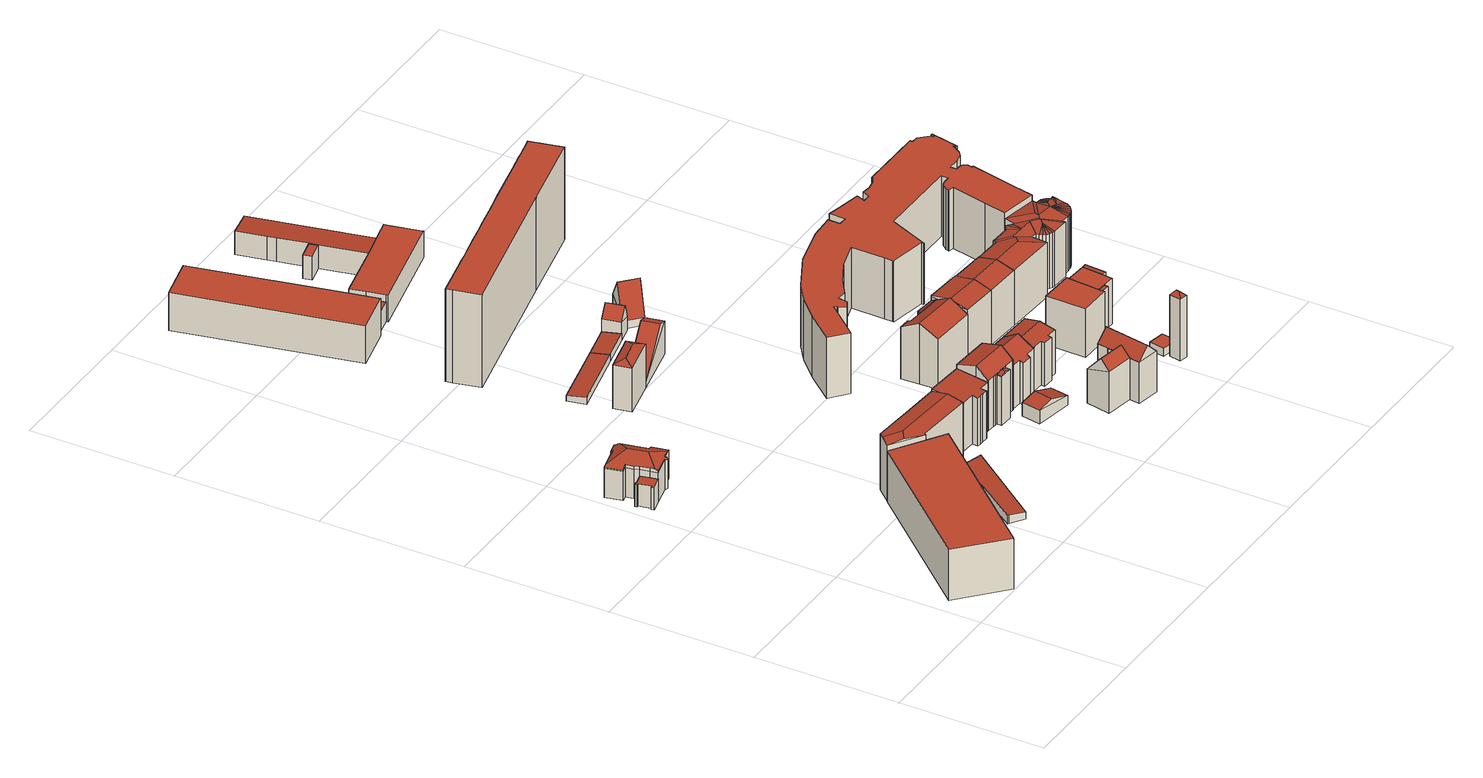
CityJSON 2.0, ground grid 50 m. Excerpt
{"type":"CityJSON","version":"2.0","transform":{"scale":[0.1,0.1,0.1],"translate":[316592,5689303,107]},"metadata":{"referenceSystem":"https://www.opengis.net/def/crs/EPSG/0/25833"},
"CityObjects":{
"building1":{"type":"Building","attributes":{"Dachtyp_tdc":"tdcPolyFlatRoof","Gemeindeschluessel":14713000,"Dachneigung":8.34,"QualitaetDacherkennung":38,"Geometrietyp2DReferenz":"3000","function":"31001_9998","roofType":"2100","measuredHeight":8.47},"geometry":[{"type":"MultiSurface","lod":"2","boundaries":[[[0,1,2,3]],[[1,4,5,2]],[[4,6,7,5]],[[6,8,9,7]],[[8,10,11,9]],[[10,12,13,11]],[[12,14,15,13]],[[14,16,17,15]],[[16,18,19,17]],[[18,0,3,19]],[[18,16,14,12,10,8,6,4,1,0]],[[3,2,5,7,9,11,13,15,17,19]]],"semantics":{"surfaces":[{"type":"WallSurface"},{"type":"RoofSurface"},{"type":"GroundSurface"}],"values":[0,0,0,0,0,0,0,0,0,0,1,2]}}]},
"building2":{"type":"Building","attributes":{"Dachtyp_tdc":"tdcPolyFlatRoof","Gemeindeschluessel":14713000,"Dachneigung":0,"QualitaetDacherkennung":50,"Geometrietyp2DReferenz":"3000","function":"31001_9998","roofType":"1000","measuredHeight":18.35},"geometry":[{"type":"MultiSurface","lod":"2","boundaries":[[[20,21,22,23]],[[21,24,25,22]],[[24,26,27,25]],[[26,28,29,27]],[[28,30,31,29]],[[30,32,33,31]],[[32,34,35,33]],[[34,20,23,35]],[[34,32,30,28,26,24,21,20]],[[23,22,25,27,29,31,33,35]]],"semantics":{"surfaces":[{"type":"WallSurface"},{"type":"RoofSurface"},{"type":"GroundSurface"}],"values":[0,0,0,0,0,0,0,0,1,2]}}]},
"building3":{"type":"Building","attributes":{"Dachtyp_tdc":"tdcFreeFormRoof","Gemeindeschluessel":14713000,"Dachneigung":19.4,"QualitaetDacherkennung":34,"Geometrietyp2DReferenz":"3000","function":"31001_9998","roofType":"5000","measuredHeight":13.64},"geometry":[{"type":"MultiSurface","lod":"2","boundaries":[[[36,37,38,39]],[[37,40,41,38]],[[40,42,43,41]],[[42,44,45,43]],[[44,46,47,45]],[[46,48,49,47]],[[48,50,51,49]],[[50,52,53,51]],[[52,54,55,53]],[[54,56,57,55]],[[56,58,59,57]],[[58,60,61,59]],[[60,62,63,61]],[[62,64,65,63]],[[64,66,67,65]],[[66,68,69,67]],[[68,36,39,69]],[[70,71,72,73,74,75,76,77]],[[78,79,80,81,82,83]],[[84,37,85,82,81,71,70]],[[72,71,81,80,86,87,88,89,90,91]],[[50,73,72,91,52]],[[52,91,90,54]],[[54,90,89,56]],[[56,89,88,58]],[[58,88,87,60]],[[60,87,86,62]],[[62,86,80,79,64]],[[68,83,82,85,36]],[[36,85,37]],[[40,84,70,77,42]],[[37,84,40]],[[66,78,83,68]],[[64,79,78,66]],[[42,77,76,44]],[[44,76,75,46]],[[46,75,74,48]],[[48,74,73,50]],[[39,38,41,43,45,47,49,51,53,55,57,59,61,63,65,67,69]]],"semantics":{"surfaces":[{"type":"WallSurface"},{"type":"RoofSurface"},{"type":"GroundSurface"}],"values":[0,0,0,0,0,0,0,0,0,0,0,0,0,0,0,0,0,1,1,1,1,0,0,0,0,0,0,0,0,0,0,0,0,0,0,0,0,0,2]}}]},
"building4":{"type":"Building","attributes":{"Dachtyp_tdc":"tdcPolyFlatRoof","Gemeindeschluessel":14713000,"Dachneigung":5.44,"QualitaetDacherkennung":66,"Geometrietyp2DReferenz":"3000","function":"31001_9998","roofType":"2100","measuredHeight":3.24},"geometry":[{"type":"MultiSurface","lod":"2","boundaries":[[[92,93,94,95]],[[93,96,97,94]],[[96,98,99,97]],[[98,100,101,99]],[[100,102,103,101]],[[102,104,105,103]],[[104,92,95,105]],[[104,102,100,98,96,93,92]],[[95,94,97,99,101,103,105]]],"semantics":{"surfaces":[{"type":"WallSurface"},{"type":"RoofSurface"},{"type":"GroundSurface"}],"values":[0,0,0,0,0,0,0,1,2]}}]},
"building5":{"type":"Building","attributes":{"Dachtyp_tdc":"tdcFreeFormRoof","Gemeindeschluessel":14713000,"Dachneigung":10.01,"QualitaetDacherkennung":60,"Geometrietyp2DReferenz":"3000","function":"31001_9998","roofType":"5000","measuredHeight":21.16},"geometry":[{"type":"MultiSurface","lod":"2","boundaries":[[[106,107,108,109]],[[107,110,111,108]],[[110,112,113,111]],[[112,114,115,113]],[[114,116,117,115]],[[116,118,119,117]],[[118,106,109,119]],[[120,121,122,107]],[[118,116,123,121,120,106]],[[123,114,112,110,122,121]],[[116,114,123]],[[107,106,120]],[[110,107,122]],[[109,108,111,113,115,117,119]]],"semantics":{"surfaces":[{"type":"WallSurface"},{"type":"RoofSurface"},{"type":"GroundSurface"}],"values":[0,0,0,0,0,0,0,1,1,1,0,0,0,2]}}]},
"building6":{"type":"Building","attributes":{"Dachtyp_tdc":"tdcFreeFormRoof","Gemeindeschluessel":14713000,"Dachneigung":22.73,"QualitaetDacherkennung":3,"Geometrietyp2DReferenz":"3000","function":"31001_2463","roofType":"5000","measuredHeight":17.05},"geometry":[{"type":"MultiSurface","lod":"2","boundaries":[[[124,125,126,127]],[[125,128,129,126]],[[128,130,131,129]],[[130,124,127,131]],[[132,133,130,128]],[[132,128,125]],[[133,132,125,124]],[[133,124,130]],[[127,126,129,131]]],"semantics":{"surfaces":[{"type":"WallSurface"},{"type":"RoofSurface"},{"type":"GroundSurface"}],"values":[0,0,0,0,1,1,1,1,2]}}]},
"building7":{"type":"Building","attributes":{"Dachtyp_tdc":"tdcPolyFlatRoof","Gemeindeschluessel":14713000,"Dachneigung":5.54,"QualitaetDacherkennung":73,"Geometrietyp2DReferenz":"3000","function":"31001_9998","roofType":"2100","measuredHeight":18.51},"geometry":[{"type":"MultiSurface","lod":"2","boundaries":[[[134,135,136,137]],[[135,138,139,136]],[[138,140,141,139]],[[140,142,143,141]],[[142,144,145,143]],[[144,146,147,145]],[[146,148,149,147]],[[148,150,151,149]],[[150,152,153,151]],[[152,154,155,153]],[[154,134,137,155]],[[154,152,150,148,146,144,142,140,138,135,134]],[[137,136,139,141,143,145,147,149,151,153,155]]],"semantics":{"surfaces":[{"type":"WallSurface"},{"type":"RoofSurface"},{"type":"GroundSurface"}],"values":[0,0,0,0,0,0,0,0,0,0,0,1,2]}}]},
"building8":{"type":"Building","attributes":{"Dachtyp_tdc":"tdcPolyFlatRoof","Gemeindeschluessel":14713000,"Dachneigung":4.19,"QualitaetDacherkennung":56,"Geometrietyp2DReferenz":"3000","function":"31001_2463","roofType":"2100","measuredHeight":2.49},"geometry":[{"type":"MultiSurface","lod":"2","boundaries":[[[156,157,158,159]],[[157,160,161,158]],[[160,162,163,161]],[[162,156,159,163]],[[162,160,157,156]],[[159,158,161,163]]],"semantics":{"surfaces":[{"type":"WallSurface"},{"type":"RoofSurface"},{"type":"GroundSurface"}],"values":[0,0,0,0,1,2]}}]},
"building9":{"type":"Building","attributes":{"Dachtyp_tdc":"tdcPolyFlatRoof","Gemeindeschluessel":14713000,"Dachneigung":0,"QualitaetDacherkennung":46,"Geometrietyp2DReferenz":"3000","function":"31001_2000","roofType":"1000","measuredHeight":13.55},"geometry":[{"type":"MultiSurface","lod":"2","boundaries":[[[164,165,166,167]],[[165,168,169,166]],[[168,170,171,169]],[[170,172,173,171]],[[172,174,175,173]],[[174,164,167,175]],[[174,172,170,168,165,164]],[[167,166,169,171,173,175]]],"semantics":{"surfaces":[{"type":"WallSurface"},{"type":"RoofSurface"},{"type":"GroundSurface"}],"values":[0,0,0,0,0,0,1,2]}}]},
"building10":{"type":"Building","attributes":{"Gemeindeschluessel":14713000,"Geometrietyp2DReferenz":"3000","function":"31001_9998","roofType":"9999"},"children":["building10-1","building10-2"]},
"building10-1":{"type":"BuildingPart","attributes":{"Dachtyp_tdc":"tdcGableRoof","Dachneigung":15.63,"QualitaetDacherkennung":49,"Geometrietyp2DReferenz":"3000","roofType":"3100","measuredHeight":21.95},"parents":["building10"],"geometry":[{"type":"MultiSurface","lod":"2","boundaries":[[[176,177,178]],[[179,180,181,182,183]],[[180,184,185,181]],[[184,186,187,185]],[[186,188,189,187]],[[188,190,191,189]],[[190,192,193,191]],[[192,194,195,193]],[[194,196,197,195]],[[196,198,199,197]],[[198,200,201,199]],[[200,176,178,201]],[[196,194,192,190]],[[190,188,186,184,180,179,202,203,176,200,198,196]],[[178,182,181,185,187,189,191,193,195,197,199,201]],[[204,202,179]],[[203,177,176]],[[183,182,178,177]],[[183,177,203,202,204]],[[183,204,179]]],"semantics":{"surfaces":[{"type":"WallSurface"},{"type":"RoofSurface"},{"type":"GroundSurface"},{"type":"ClosureSurface"}],"values":[0,0,0,0,0,0,0,0,0,0,0,0,1,1,2,0,0,3,3,0]}}]},
"building10-2":{"type":"BuildingPart","attributes":{"Dachtyp_tdc":"tdcGableRoof","Dachneigung":14.99,"QualitaetDacherkennung":22,"Geometrietyp2DReferenz":"3000","roofType":"3100","measuredHeight":18.24},"parents":["building10"],"geometry":[{"type":"MultiSurface","lod":"2","boundaries":[[[177,205,206,178]],[[205,207,208,206]],[[207,183,182,208]],[[209,210,211,202,204]],[[177,203,211,210,205]],[[207,209,204,183]],[[205,210,209,207]],[[182,178,206,208]],[[178,182,183,177]],[[202,211,203]],[[183,204,202,203,177]]],"semantics":{"surfaces":[{"type":"WallSurface"},{"type":"RoofSurface"},{"type":"GroundSurface"},{"type":"ClosureSurface"}],"values":[0,0,0,1,1,0,0,2,3,0,3]}}]},
"building11":{"type":"Building","attributes":{"Dachtyp_tdc":"tdcGableRoof","Gemeindeschluessel":14713000,"Dachneigung":37.93,"QualitaetDacherkennung":2,"Geometrietyp2DReferenz":"3000","function":"31001_2463","roofType":"3100","measuredHeight":13.35},"geometry":[{"type":"MultiSurface","lod":"2","boundaries":[[[212,213,131,127]],[[213,214,215,131]],[[214,216,217,215]],[[216,212,127,217]],[[214,213,218]],[[212,216,219]],[[213,212,219,218]],[[216,214,218,219]],[[127,131,215,217]]],"semantics":{"surfaces":[{"type":"WallSurface"},{"type":"RoofSurface"},{"type":"GroundSurface"}],"values":[0,0,0,0,0,0,1,1,2]}}]},
"building12":{"type":"Building","attributes":{"Dachtyp_tdc":"tdcPolyFlatRoof","Gemeindeschluessel":14713000,"Dachneigung":0,"QualitaetDacherkennung":64,"Geometrietyp2DReferenz":"3000","function":"31001_2000","roofType":"1000","measuredHeight":7.04},"geometry":[{"type":"MultiSurface","lod":"2","boundaries":[[[220,221,222,223]],[[221,224,171,222]],[[224,225,169,171]],[[225,220,223,169]],[[225,224,221,220]],[[223,222,171,169]]],"semantics":{"surfaces":[{"type":"WallSurface"},{"type":"RoofSurface"},{"type":"GroundSurface"}],"values":[0,0,0,0,1,2]}}]},
"building13":{"type":"Building","attributes":{"Dachtyp_tdc":"tdcGableRoof","Gemeindeschluessel":14713000,"Dachneigung":18.95,"QualitaetDacherkennung":18,"Geometrietyp2DReferenz":"3000","function":"31001_9998","roofType":"3100","measuredHeight":6.02},"geometry":[{"type":"MultiSurface","lod":"2","boundaries":[[[226,227,228,229]],[[227,230,231,228]],[[230,232,233,231]],[[232,226,229,233]],[[230,227,234]],[[226,232,235]],[[227,226,235,234]],[[232,230,234,235]],[[229,228,231,233]]],"semantics":{"surfaces":[{"type":"WallSurface"},{"type":"RoofSurface"},{"type":"GroundSurface"}],"values":[0,0,0,0,0,0,1,1,2]}}]},
"building14":{"type":"Building","attributes":{"Dachtyp_tdc":"tdcPolyFlatRoof","Gemeindeschluessel":14713000,"Dachneigung":4.45,"QualitaetDacherkennung":67,"Geometrietyp2DReferenz":"3000","function":"31001_2463","roofType":"2100","measuredHeight":2.53},"geometry":[{"type":"MultiSurface","lod":"2","boundaries":[[[162,160,161,163]],[[160,236,237,161]],[[236,238,239,237]],[[238,162,163,239]],[[238,236,160,162]],[[163,161,237,239]]],"semantics":{"surfaces":[{"type":"WallSurface"},{"type":"RoofSurface"},{"type":"GroundSurface"}],"values":[0,0,0,0,1,2]}}]},
"building15":{"type":"Building","attributes":{"Dachtyp_tdc":"tdcGableRoof","Gemeindeschluessel":14713000,"Dachneigung":30.41,"QualitaetDacherkennung":64,"Geometrietyp2DReferenz":"3000","function":"31001_9998","roofType":"3100","measuredHeight":18.81},"geometry":[{"type":"MultiSurface","lod":"2","boundaries":[[[240,241,242,243]],[[241,244,245,242]],[[244,246,247,245]],[[246,248,199,247]],[[248,249,250,199]],[[249,251,195,250]],[[251,252,253,195]],[[252,254,255,253]],[[254,256,257,255]],[[256,258,259,257]],[[258,240,243,259]],[[254,252,251,249]],[[249,248,246,244,241,240,258,256,254]],[[243,242,245,247,199,250,195,253,255,257,259]]],"semantics":{"surfaces":[{"type":"WallSurface"},{"type":"RoofSurface"},{"type":"GroundSurface"}],"values":[0,0,0,0,0,0,0,0,0,0,0,1,1,2]}}]},
"building16":{"type":"Building","attributes":{"Dachtyp_tdc":"tdcGableRoof","Gemeindeschluessel":14713000,"Dachneigung":68.13,"QualitaetDacherkennung":2,"Geometrietyp2DReferenz":"3000","function":"31001_2463","roofType":"3100","measuredHeight":10.43},"geometry":[{"type":"MultiSurface","lod":"2","boundaries":[[[260,261,262,263]],[[261,264,239,262]],[[264,265,237,239]],[[265,260,263,237]],[[264,261,266]],[[260,265,267]],[[261,260,267,266]],[[265,264,266,267]],[[263,262,239,237]]],"semantics":{"surfaces":[{"type":"WallSurface"},{"type":"RoofSurface"},{"type":"GroundSurface"}],"values":[0,0,0,0,0,0,1,1,2]}}]},
"building17":{"type":"Building","attributes":{"Gemeindeschluessel":14713000,"Geometrietyp2DReferenz":"3000","function":"31001_9998","roofType":"9999"},"children":["building17-1","building17-2"]},
"building17-1":{"type":"BuildingPart","attributes":{"Dachtyp_tdc":"tdcGableRoof","Dachneigung":47.92,"QualitaetDacherkennung":64,"Geometrietyp2DReferenz":"3000","roofType":"3100","measuredHeight":18.32},"parents":["building17"],"geometry":[{"type":"MultiSurface","lod":"2","boundaries":[[[268,269,270,271]],[[272,273,274,275,276]],[[273,268,271,274]],[[268,273,277]],[[269,268,277,278,279,280]],[[273,272,278,277]],[[271,270,275,274]],[[276,281,272]],[[275,270,269,281,276]],[[278,272,279]],[[280,281,269]],[[279,272,281,280]]],"semantics":{"surfaces":[{"type":"WallSurface"},{"type":"RoofSurface"},{"type":"GroundSurface"},{"type":"ClosureSurface"}],"values":[0,0,0,0,1,1,2,0,3,0,3,3]}}]},
"building17-2":{"type":"BuildingPart","attributes":{"Dachtyp_tdc":"tdcGableRoof","Dachneigung":45.8,"QualitaetDacherkennung":66,"Geometrietyp2DReferenz":"3000","roofType":"3100","measuredHeight":19.05},"parents":["building17"],"geometry":[{"type":"MultiSurface","lod":"2","boundaries":[[[282,283,284,285]],[[283,276,275,284]],[[286,287,288,270,269]],[[287,289,290,288]],[[289,291,292,290]],[[291,282,285,292]],[[291,293,294,282]],[[272,283,294,293,295,296,297,279]],[[286,297,296,287]],[[287,296,295,289]],[[289,295,293,291]],[[283,272,276]],[[282,294,283]],[[285,284,275,270,288,290,292]],[[269,280,286]],[[270,275,276,281,269]],[[269,281,280]],[[286,280,279,297]],[[281,276,272]],[[280,281,272,279]]],"semantics":{"surfaces":[{"type":"WallSurface"},{"type":"RoofSurface"},{"type":"GroundSurface"},{"type":"ClosureSurface"}],"values":[0,0,0,0,0,0,1,1,0,0,0,0,0,2,0,3,3,0,0,3]}}]},
"building18":{"type":"Building","attributes":{"Gemeindeschluessel":14713000,"Geometrietyp2DReferenz":"3000","function":"31001_9998","roofType":"9999"},"children":["building18-1","building18-2"]},
"building18-1":{"type":"BuildingPart","attributes":{"Dachtyp_tdc":"tdcPolyFlatRoof","Dachneigung":28.86,"QualitaetDacherkennung":41,"Geometrietyp2DReferenz":"3000","roofType":"2100","measuredHeight":19.22},"parents":["building18"],"geometry":[{"type":"MultiSurface","lod":"2","boundaries":[[[298,299,300,301,302]],[[299,303,304,300]],[[303,305,306,304]],[[305,307,308,306]],[[307,309,310,308]],[[309,307,305,303,299,298]],[[301,300,304,306,308,310]],[[302,309,298]],[[302,301,310,309]]],"semantics":{"surfaces":[{"type":"WallSurface"},{"type":"RoofSurface"},{"type":"GroundSurface"},{"type":"ClosureSurface"}],"values":[0,0,0,0,0,1,2,0,3]}}]},
"building18-2":{"type":"BuildingPart","attributes":{"Dachtyp_tdc":"tdcGableRoof","Dachneigung":30.91,"QualitaetDacherkennung":41,"Geometrietyp2DReferenz":"3000","roofType":"3100","measuredHeight":21.8},"parents":["building18"],"geometry":[{"type":"MultiSurface","lod":"2","boundaries":[[[311,312,313,314]],[[312,315,316,313]],[[315,317,318,316]],[[317,319,320,318]],[[319,302,301,320]],[[309,321,322,310]],[[321,323,324,322]],[[323,325,326,324]],[[325,311,314,326]],[[321,309,302,319,317,315,312,311]],[[311,325,323,321]],[[314,313,316,318,320,301,310,322,324,326]],[[310,301,302,309]]],"semantics":{"surfaces":[{"type":"WallSurface"},{"type":"RoofSurface"},{"type":"GroundSurface"},{"type":"ClosureSurface"}],"values":[0,0,0,0,0,0,0,0,0,1,1,2,3]}}]},
"building19":{"type":"Building","attributes":{"Dachtyp_tdc":"tdcPolyFlatRoof","Gemeindeschluessel":14713000,"Dachneigung":0,"QualitaetDacherkennung":48,"Geometrietyp2DReferenz":"3000","function":"31001_9998","roofType":"1000","measuredHeight":33.4},"geometry":[{"type":"MultiSurface","lod":"2","boundaries":[[[327,328,329,330]],[[328,331,332,329]],[[331,333,334,332]],[[333,335,336,334]],[[335,337,338,336]],[[337,339,340,338]],[[339,341,342,340]],[[341,343,344,342]],[[343,345,346,344]],[[345,347,348,346]],[[347,349,350,348]],[[349,351,352,350]],[[351,353,354,352]],[[353,355,356,354]],[[355,357,358,356]],[[357,359,360,358]],[[359,361,362,360]],[[361,363,364,362]],[[363,365,366,364]],[[365,367,368,366]],[[367,369,370,368]],[[369,371,372,370]],[[371,373,374,372]],[[373,375,376,374]],[[375,377,378,376]],[[377,379,380,378]],[[379,327,330,380]],[[379,377,375,373,371,369,367,365,363,361,359,357,355,353,351,349,347,345,343,341,339,337,335,333,331,328,327]],[[330,329,332,334,336,338,340,342,344,346,348,350,352,354,356,358,360,362,364,366,368,370,372,374,376,378,380]]],"semantics":{"surfaces":[{"type":"WallSurface"},{"type":"RoofSurface"},{"type":"GroundSurface"}],"values":[0,0,0,0,0,0,0,0,0,0,0,0,0,0,0,0,0,0,0,0,0,0,0,0,0,0,0,1,2]}}]},
"building20":{"type":"Building","attributes":{"Dachtyp_tdc":"tdcGableRoof","Gemeindeschluessel":14713000,"Dachneigung":10.94,"QualitaetDacherkennung":79,"Geometrietyp2DReferenz":"3000","function":"31001_9998","roofType":"3100","measuredHeight":16.87},"geometry":[{"type":"MultiSurface","lod":"2","boundaries":[[[381,382,383,384]],[[382,385,386,383]],[[385,387,388,386]],[[387,389,257,388]],[[389,390,391,257]],[[390,392,253,391]],[[392,393,394,253]],[[393,395,396,394]],[[395,397,398,396]],[[397,399,400,398]],[[399,381,384,400]],[[395,393,392,390]],[[390,389,387,385,382,381,399,397,395]],[[384,383,386,388,257,391,253,394,396,398,400]]],"semantics":{"surfaces":[{"type":"WallSurface"},{"type":"RoofSurface"},{"type":"GroundSurface"}],"values":[0,0,0,0,0,0,0,0,0,0,0,1,1,2]}}]},
"building21":{"type":"Building","attributes":{"Dachtyp_tdc":"tdcGableRoof","Gemeindeschluessel":14713000,"Dachneigung":69.81,"QualitaetDacherkennung":4,"Geometrietyp2DReferenz":"3000","function":"31001_2463","roofType":"3100","measuredHeight":14.42},"geometry":[{"type":"MultiSurface","lod":"2","boundaries":[[[401,402,403,404]],[[402,405,406,403]],[[405,407,408,406]],[[407,401,404,408]],[[405,402,409]],[[401,407,410]],[[402,401,410,409]],[[407,405,409,410]],[[404,403,406,408]]],"semantics":{"surfaces":[{"type":"WallSurface"},{"type":"RoofSurface"},{"type":"GroundSurface"}],"values":[0,0,0,0,0,0,1,1,2]}}]},
"building22":{"type":"Building","attributes":{"Dachtyp_tdc":"tdcPolyFlatRoof","Gemeindeschluessel":14713000,"Dachneigung":0,"QualitaetDacherkennung":73,"Geometrietyp2DReferenz":"3000","function":"31001_2000","roofType":"1000","measuredHeight":9.47},"geometry":[{"type":"MultiSurface","lod":"2","boundaries":[[[411,412,413,223]],[[412,414,415,413]],[[414,416,417,415]],[[416,418,419,417]],[[418,420,421,419]],[[420,422,423,421]],[[422,424,425,423]],[[424,426,222,425]],[[426,411,223,222]],[[426,424,422,420,418,416,414,412,411]],[[223,413,415,417,419,421,423,425,222]]],"semantics":{"surfaces":[{"type":"WallSurface"},{"type":"RoofSurface"},{"type":"GroundSurface"}],"values":[0,0,0,0,0,0,0,0,0,1,2]}}]},
"building23":{"type":"Building","attributes":{"Dachtyp_tdc":"tdcPolyFlatRoof","Gemeindeschluessel":14713000,"Dachneigung":0,"QualitaetDacherkennung":51,"Geometrietyp2DReferenz":"3000","function":"31001_2000","roofType":"1000","measuredHeight":8.51},"geometry":[{"type":"MultiSurface","lod":"2","boundaries":[[[427,428,429,430]],[[428,431,432,429]],[[431,433,434,432]],[[433,427,430,434]],[[433,431,428,427]],[[430,429,432,434]]],"semantics":{"surfaces":[{"type":"WallSurface"},{"type":"RoofSurface"},{"type":"GroundSurface"}],"values":[0,0,0,0,1,2]}}]},
"building24":{"type":"Building","attributes":{"Dachtyp_tdc":"tdcGableRoof","Gemeindeschluessel":14713000,"Dachneigung":10.72,"QualitaetDacherkennung":55,"Geometrietyp2DReferenz":"3000","function":"31001_9998","roofType":"3100","measuredHeight":21.25},"geometry":[{"type":"MultiSurface","lod":"2","boundaries":[[[435,436,437,438]],[[436,439,440,437]],[[439,441,324,440]],[[441,442,308,324]],[[442,435,438,308]],[[443,444,445,446,447]],[[439,445,444,441]],[[436,446,445,439]],[[435,447,446,436]],[[442,443,447,435]],[[441,444,443,442]],[[438,437,440,324,308]]],"semantics":{"surfaces":[{"type":"WallSurface"},{"type":"RoofSurface"},{"type":"GroundSurface"}],"values":[0,0,0,0,0,1,1,0,0,0,0,2]}}]},
"building25":{"type":"Building","attributes":{"Dachtyp_tdc":"tdcPolyFlatRoof","Gemeindeschluessel":14713000,"Dachneigung":3.71,"QualitaetDacherkennung":88,"Geometrietyp2DReferenz":"3000","function":"31001_2000","roofType":"2100","measuredHeight":8.58},"geometry":[{"type":"MultiSurface","lod":"2","boundaries":[[[448,449,450,451]],[[449,452,453,450]],[[452,454,455,453]],[[454,456,457,455]],[[456,458,459,457]],[[458,460,461,459]],[[460,462,463,461]],[[462,448,451,463]],[[462,460,458,456,454,452,449,448]],[[451,450,453,455,457,459,461,463]]],"semantics":{"surfaces":[{"type":"WallSurface"},{"type":"RoofSurface"},{"type":"GroundSurface"}],"values":[0,0,0,0,0,0,0,0,1,2]}}]},
"building26":{"type":"Building","attributes":{"Dachtyp_tdc":"tdcFreeFormRoof","Gemeindeschluessel":14713000,"Dachneigung":46.48,"QualitaetDacherkennung":6,"Geometrietyp2DReferenz":"3000","function":"31001_9998","roofType":"5000","measuredHeight":23.62},"geometry":[{"type":"MultiSurface","lod":"2","boundaries":[[[464,465,466,467]],[[465,468,469,466]],[[468,470,471,469]],[[470,464,467,471]],[[472,470,468]],[[473,472,468,465]],[[473,465,464]],[[472,473,464,470]],[[467,466,469,471]]],"semantics":{"surfaces":[{"type":"WallSurface"},{"type":"RoofSurface"},{"type":"GroundSurface"}],"values":[0,0,0,0,1,1,1,1,2]}}]},
"building27":{"type":"Building","attributes":{"Dachtyp_tdc":"tdcPolyFlatRoof","Gemeindeschluessel":14713000,"Dachneigung":0,"QualitaetDacherkennung":64,"Geometrietyp2DReferenz":"3000","function":"31001_9998","roofType":"1000","measuredHeight":17.56},"geometry":[{"type":"MultiSurface","lod":"2","boundaries":[[[474,475,476,477]],[[475,478,479,476]],[[478,480,481,479]],[[480,482,483,481]],[[482,474,477,483]],[[482,480,478,475,474]],[[477,476,479,481,483]]],"semantics":{"surfaces":[{"type":"WallSurface"},{"type":"RoofSurface"},{"type":"GroundSurface"}],"values":[0,0,0,0,0,1,2]}}]},
"building28":{"type":"Building","attributes":{"Dachtyp_tdc":"tdcGableRoof","Gemeindeschluessel":14713000,"Dachneigung":13.31,"QualitaetDacherkennung":57,"Geometrietyp2DReferenz":"3000","function":"31001_9998","roofType":"3100","measuredHeight":21.34},"geometry":[{"type":"MultiSurface","lod":"2","boundaries":[[[484,485,486,487]],[[485,488,489,486]],[[488,490,491,489]],[[490,492,493,491]],[[492,494,495,493]],[[494,439,496,495]],[[439,484,487,496]],[[492,490,488,485,484]],[[484,439,494,492]],[[487,486,489,491,493,495,496]]],"semantics":{"surfaces":[{"type":"WallSurface"},{"type":"RoofSurface"},{"type":"GroundSurface"}],"values":[0,0,0,0,0,0,0,1,1,2]}}]},
"building29":{"type":"Building","attributes":{"Dachtyp_tdc":"tdcPolyFlatRoof","Gemeindeschluessel":14713000,"Dachneigung":0,"QualitaetDacherkennung":40,"Geometrietyp2DReferenz":"3000","function":"31001_9998","roofType":"1000","measuredHeight":2.81},"geometry":[{"type":"MultiSurface","lod":"2","boundaries":[[[497,498,499,500]],[[498,501,502,499]],[[501,503,504,502]],[[503,505,506,504]],[[505,507,508,506]],[[507,497,500,508]],[[507,505,503,501,498,497]],[[500,499,502,504,506,508]]],"semantics":{"surfaces":[{"type":"WallSurface"},{"type":"RoofSurface"},{"type":"GroundSurface"}],"values":[0,0,0,0,0,0,1,2]}}]},
"building30":{"type":"Building","attributes":{"name":"Landesdirektion Sachsen","Dachtyp_tdc":"tdcPolyFlatRoof","Gemeindeschluessel":14713000,"Dachneigung":0,"QualitaetDacherkennung":27,"Geometrietyp2DReferenz":"3000","function":"31001_3010","roofType":"1000","measuredHeight":21.87},"geometry":[{"type":"MultiSurface","lod":"2","boundaries":[[[509,510,511,512]],[[510,513,514,511]],[[513,515,516,514]],[[515,517,518,516]],[[517,519,520,518]],[[519,521,522,520]],[[521,523,524,522]],[[523,525,526,524]],[[525,527,528,526]],[[527,529,530,528]],[[529,531,532,530]],[[531,533,534,532]],[[533,535,536,534]],[[535,537,538,536]],[[537,539,540,538]],[[539,541,542,540]],[[541,543,544,542]],[[543,545,546,544]],[[545,547,548,546]],[[547,549,550,548]],[[549,551,552,550]],[[551,553,554,552]],[[553,555,556,554]],[[555,557,558,556]],[[557,559,560,558]],[[559,561,562,560]],[[561,563,564,562]],[[563,565,566,564]],[[565,567,568,566]],[[567,569,570,568]],[[569,571,572,570]],[[571,573,574,572]],[[573,575,576,574]],[[575,577,578,576]],[[577,579,580,578]],[[579,581,582,580]],[[581,583,584,582]],[[583,585,586,584]],[[585,587,588,586]],[[587,589,590,588]],[[589,591,592,590]],[[591,593,594,592]],[[593,595,596,594]],[[595,597,598,596]],[[597,599,600,598]],[[599,601,602,600]],[[601,603,604,602]],[[603,605,606,604]],[[605,607,608,606]],[[607,609,610,608]],[[609,611,612,610]],[[611,613,614,612]],[[613,615,616,614]],[[615,617,618,616]],[[617,619,620,618]],[[619,621,622,620]],[[621,623,624,622]],[[623,625,626,624]],[[625,627,628,626]],[[627,629,630,628]],[[629,631,632,630]],[[631,633,634,632]],[[633,635,636,634]],[[635,637,638,636]],[[637,639,640,638]],[[639,641,642,640]],[[641,643,644,642]],[[643,645,646,644]],[[645,647,648,646]],[[647,649,650,648]],[[649,651,652,650]],[[651,653,654,652]],[[653,655,656,654]],[[655,657,658,656]],[[657,659,660,658]],[[659,661,662,660]],[[661,509,512,662]],[[661,659,657,655,653,651,649,647,645,643,641,639,637,635,633,631,629,627,625,623,621,619,617,615,613,611,609,607,605,603,601,599,597,595,593,591,589,587,585,583,581,579,577,575,573,571,569,567,565,563,561,559,557,555,553,551,549,547,545,543,541,539,537,535,533,531,529,527,525,523,521,519,517,515,513,510,509]],[[512,511,514,516,518,520,522,524,526,528,530,532,534,536,538,540,542,544,546,548,550,552,554,556,558,560,562,564,566,568,570,572,574,576,578,580,582,584,586,588,590,592,594,596,598,600,602,604,606,608,610,612,614,616,618,620,622,624,626,628,630,632,634,636,638,640,642,644,646,648,650,652,654,656,658,660,662]]],"semantics":{"surfaces":[{"type":"WallSurface"},{"type":"RoofSurface"},{"type":"GroundSurface"}],"values":[0,0,0,0,0,0,0,0,0,0,0,0,0,0,0,0,0,0,0,0,0,0,0,0,0,0,0,0,0,0,0,0,0,0,0,0,0,0,0,0,0,0,0,0,0,0,0,0,0,0,0,0,0,0,0,0,0,0,0,0,0,0,0,0,0,0,0,0,0,0,0,0,0,0,0,0,0,1,2]}}]},
"building31":{"type":"Building","attributes":{"Gemeindeschluessel":14713000,"Geometrietyp2DReferenz":"3000","function":"31001_9998","roofType":"9999"},"children":["building31-1","building31-2","building31-3"]},
"building31-1":{"type":"BuildingPart","attributes":{"Dachtyp_tdc":"tdcPolyFlatRoof","Dachneigung":4.14,"QualitaetDacherkennung":27,"Geometrietyp2DReferenz":"3000","roofType":"2100","measuredHeight":16.34},"parents":["building31"],"geometry":[{"type":"MultiSurface","lod":"2","boundaries":[[[663,664,665,476]],[[666,667,668,669]],[[667,663,476,668]],[[667,666,664,663]],[[476,665,669,668]],[[666,669,665,664]]],"semantics":{"surfaces":[{"type":"WallSurface"},{"type":"RoofSurface"},{"type":"GroundSurface"},{"type":"ClosureSurface"}],"values":[0,0,0,1,2,3]}}]},
"building31-2":{"type":"BuildingPart","attributes":{"Dachtyp_tdc":"tdcPolyFlatRoof","Dachneigung":3.15,"QualitaetDacherkennung":57,"Geometrietyp2DReferenz":"3000","roofType":"2100","measuredHeight":16.6},"parents":["building31"],"geometry":[{"type":"MultiSurface","lod":"2","boundaries":[[[670,671,672,673]],[[674,675,676,677]],[[674,670,673,675]],[[674,677,671,670]],[[673,672,676,675]],[[677,676,672,671]]],"semantics":{"surfaces":[{"type":"WallSurface"},{"type":"RoofSurface"},{"type":"GroundSurface"},{"type":"ClosureSurface"}],"values":[0,0,0,1,2,3]}}]},
"building31-3":{"type":"BuildingPart","attributes":{"Dachtyp_tdc":"tdcPolyFlatRoof","Dachneigung":0,"QualitaetDacherkennung":68,"Geometrietyp2DReferenz":"3000","roofType":"1000","measuredHeight":16.49},"parents":["building31"],"geometry":[{"type":"MultiSurface","lod":"2","boundaries":[[[678,679,477,665,664]],[[679,677,676,477]],[[671,680,681,672]],[[680,682,666,669,681]],[[682,680,671,677,679,678]],[[665,477,676,672,681,669]],[[672,676,677,671]],[[664,666,682,678]],[[664,665,669,666]]],"semantics":{"surfaces":[{"type":"WallSurface"},{"type":"RoofSurface"},{"type":"GroundSurface"},{"type":"ClosureSurface"}],"values":[0,0,0,0,1,2,3,0,3]}}]},
"building32":{"type":"Building","attributes":{"Dachtyp_tdc":"tdcFreeFormRoof","Gemeindeschluessel":14713000,"Dachneigung":13.86,"QualitaetDacherkennung":16,"Geometrietyp2DReferenz":"3000","function":"31001_9998","roofType":"5000","measuredHeight":21.24},"geometry":[{"type":"MultiSurface","lod":"2","boundaries":[[[683,684,685,686]],[[684,687,688,685]],[[687,689,690,688]],[[689,691,692,690]],[[691,693,694,692]],[[693,695,696,694]],[[695,697,698,696]],[[697,699,700,698]],[[699,701,702,700]],[[701,703,704,702]],[[703,705,706,704]],[[705,707,708,706]],[[707,709,710,708]],[[709,711,712,710]],[[711,713,714,712]],[[713,715,716,714]],[[715,717,718,716]],[[717,719,720,718]],[[719,721,722,720]],[[721,723,724,722]],[[723,725,726,724]],[[725,727,728,726]],[[727,729,730,728]],[[729,731,732,730]],[[731,733,734,732]],[[733,735,736,734]],[[735,737,738,736]],[[737,739,740,738]],[[739,741,742,740]],[[741,743,744,742]],[[743,745,746,744]],[[745,747,748,746]],[[747,749,750,748]],[[749,494,495,750]],[[494,751,491,495]],[[751,752,753,491]],[[752,754,755,753]],[[754,756,757,755]],[[756,758,759,757]],[[758,760,761,759]],[[760,762,763,761]],[[762,764,765,763]],[[764,766,767,765]],[[766,683,686,767]],[[768,766,764]],[[769,770,771,768,764,762]],[[772,773,774,775,769,762,760]],[[776,772,760,758]],[[777,776,758,756]],[[778,777,756,754]],[[779,780,778,754,752]],[[781,782,779,752,751]],[[781,751,494]],[[782,781,494,749]],[[780,779,782,749,747]],[[773,772,776,777,778,780,747,745]],[[783,784,785,786,774,773,745,743]],[[783,743,741]],[[783,741,739]],[[787,784,783,739,737]],[[787,737,735]],[[785,784,787,735,733]],[[788,789,786,785,733,731]],[[788,731,729]],[[789,788,729,727]],[[775,774,786,789,727,725]],[[790,791,770,769,775,725,723]],[[792,793,790,723,721]],[[794,795,792,721,719]],[[796,794,719,717]],[[796,717,715]],[[797,794,796,715,713]],[[797,713,711]],[[795,794,797,711,709]],[[798,793,792,795,709,707]],[[799,800,801,798,707,705]],[[799,705,703]],[[800,799,703,701]],[[801,800,701,699]],[[802,803,804,805,791,790,793,798,801,699,697]],[[802,697,695]],[[803,802,695,693]],[[803,693,691]],[[804,803,691,689]],[[805,804,689,687]],[[684,805,687]],[[683,805,684]],[[683,791,805]],[[683,770,791]],[[770,683,771]],[[768,771,683,766]],[[686,685,688,690,692,694,696,698,700,702,704,706,708,710,712,714,716,718,720,722,724,726,728,730,732,734,736,738,740,742,744,746,748,750,495,491,753,755,757,759,761,763,765,767]]],"semantics":{"surfaces":[{"type":"WallSurface"},{"type":"RoofSurface"},{"type":"GroundSurface"}],"values":[0,0,0,0,0,0,0,0,0,0,0,0,0,0,0,0,0,0,0,0,0,0,0,0,0,0,0,0,0,0,0,0,0,0,0,0,0,0,0,0,0,0,0,0,1,1,1,1,1,1,1,1,0,1,1,1,1,1,1,1,1,1,1,1,1,1,1,1,1,1,1,1,1,1,1,1,1,1,1,1,1,1,1,1,1,1,1,1,1,1,1,2]}}]}
},
"vertices":[
[14,1191,110],[9,1190,109],[9,1190,30],[14,1191,30],[7,1197,109],[7,1197,30],[17,1200,110],[17,1200,30],[18,1197,110],[18,1197,30],[48,1204,115],[48,1204,30],[61,1147,115],[61,1147,30],[20,1138,109],[20,1138,30],[18,1148,109],[18,1148,30],[23,1149,110],[23,1149,30],
[322,133,189],[209,5,189],[209,5,6],[322,133,6],[59,144,189],[59,144,6],[435,569,189],[435,569,6],[543,497,189],[543,497,6],[606,455,189],[606,455,6],[418,242,189],[418,242,6],[416,240,189],[416,240,6],
[149,1229,137],[172,1234,137],[172,1234,32],[149,1229,32],[184,1180,137],[184,1180,32],[136,1169,137],[136,1169,32],[142,1164,137],[142,1164,32],[137,1158,137],[137,1158,32],[128,1162,137],[128,1162,32],[61,1147,137],[61,1147,32],[56,1172,137],[56,1172,32],[48,1204,137],[48,1204,32],[41,1218,137],[41,1218,32],[36,1247,137],[36,1247,32],[15,1242,137],[15,1242,32],[1,1300,137],[1,1300,32],[92,1321,137],[92,1321,32],[91,1328,137],[91,1328,32],[125,1336,137],[125,1336,32],[171,1177,143],[104,1205,168],[59,1156,149],[61,1147,144],[128,1162,142],[137,1158,138],[142,1164,141],[136,1169,144],[91,1328,138],[92,1321,142],[10,1302,144],[89,1270,168],[129,1319,147],[125,1336,138],[184,1180,138],[149,1229,147],[1,1300,141],[15,1242,140],[36,1247,148],[41,1218,148],[48,1204,149],[56,1172,149],
[527,143,55],[480,174,61],[480,174,30],[527,143,30],[476,177,61],[476,177,30],[570,313,62],[570,313,30],[644,429,63],[644,429,30],[729,412,55],[729,412,30],[721,402,55],[721,402,30],
[543,497,208],[435,569,209],[435,569,8],[543,497,8],[478,618,209],[478,618,8],[618,607,209],[618,607,8],[757,597,209],[757,597,8],[749,485,209],[749,485,8],[546,501,209],[546,501,8],[481,538,215],[513,559,219],[463,601,213],[753,541,219],
[579,1483,191],[444,1453,191],[444,1453,34],[579,1483,34],[431,1514,191],[431,1514,34],[565,1544,191],[565,1544,34],[468,1490,204],[545,1507,204],
[810,461,203],[799,462,203],[799,462,31],[810,461,31],[800,482,205],[800,482,31],[754,485,205],[754,485,31],[749,485,205],[749,485,31],[757,597,216],[757,597,31],[892,587,216],[892,587,31],[885,476,205],[885,476,31],[847,479,205],[847,479,31],[846,459,203],[846,459,31],[826,460,203],[826,460,31],
[413,1594,59],[399,1656,54],[399,1656,34],[413,1594,34],[636,1708,54],[636,1708,34],[650,1646,59],[650,1646,34],
[148,2886,167],[299,2920,167],[299,2920,31],[148,2886,31],[419,2387,167],[419,2387,31],[433,2324,167],[433,2324,31],[434,2316,167],[434,2316,31],[283,2282,167],[283,2282,31],
[983,470,210],[983,470,205],[983,470,30],[933,473,210],[926,473,210],[926,473,30],[933,473,30],[933,473,205],[916,474,210],[916,474,30],[889,476,210],[889,476,30],[885,476,210],[885,476,30],[888,518,249],[888,518,30],[892,587,230],[892,587,30],[1030,578,230],[1030,578,30],[1025,509,249],[1025,509,30],[1022,467,210],[1022,467,30],[1019,467,210],[1019,467,30],[948,472,210],[964,471,210],[933,473,207],
[981,453,205],[981,453,30],[932,456,205],[932,456,30],[932,456,207],[955,455,212],[957,471,212],
[579,1483,49],[565,1544,49],[754,1586,153],[754,1586,34],[767,1525,153],[767,1525,34],[714,1577,167],[727,1516,167],
[498,2404,101],[512,2341,101],[512,2341,31],[498,2404,31],[433,2324,101],[419,2387,101],
[994,360,79],[1007,427,79],[1007,427,31],[994,360,31],[1137,402,65],[1137,402,31],[1125,336,65],[1125,336,31],[1064,416,91],[1052,350,91],
[752,1734,54],[752,1734,34],[766,1672,59],[766,1672,34],
[1101,452,178],[1062,455,178],[1062,455,30],[1101,452,30],[1062,467,186],[1062,467,30],[1027,470,186],[1027,470,30],[1022,467,184],[1026,526,219],[1026,526,30],[1030,578,187],[1146,571,187],[1146,571,30],[1143,518,219],[1143,518,30],[1139,462,185],[1139,462,30],[1103,464,185],[1103,464,30],
[808,1746,82],[822,1684,82],[822,1684,34],[808,1746,34],[766,1672,100],[752,1734,100],[800,1680,138],[786,1741,138],
[1167,294,151],[1262,277,151],[1262,277,28],[1167,294,28],[1247,192,177],[1151,209,177],[1151,209,28],[1247,192,28],[1247,192,176],[1157,241,211],[1253,224,211],[1258,255,177],[1258,256,176],[1248,195,176],
[1321,141,176],[1241,156,176],[1241,156,28],[1321,141,28],[1262,277,176],[1263,277,176],[1263,277,28],[1268,314,176],[1268,314,28],[1348,299,176],[1348,299,28],[1307,307,218],[1280,149,218],[1268,314,177],[1263,277,177],[1262,277,177],
[1091,827,222],[1095,834,218],[1095,834,30],[1091,827,30],[1091,827,221],[1107,839,215],[1107,839,30],[1107,844,213],[1107,844,30],[1179,838,213],[1179,838,30],[1178,820,222],[1178,820,30],
[1006,781,248],[1004,842,217],[1004,842,30],[1006,781,30],[1004,844,216],[1004,844,30],[1044,842,216],[1044,842,30],[1044,831,221],[1044,831,30],[1174,769,248],[1174,769,30],[1170,707,211],[1170,707,30],[1008,717,210],[1008,717,30],
[339,1912,367],[318,2002,367],[318,2002,33],[339,1912,33],[314,2022,367],[314,2022,33],[313,2024,367],[313,2024,33],[435,2051,367],[435,2051,33],[470,2058,367],[470,2058,33],[497,2064,367],[497,2064,33],[518,2069,367],[518,2069,33],[549,2076,367],[549,2076,33],[591,2085,367],[591,2085,33],[637,2095,367],[637,2095,33],[664,2101,367],[664,2101,33],[708,2111,367],[708,2111,33],[743,2118,367],[743,2118,33],[770,2124,367],[770,2124,33],[774,2125,367],[774,2125,33],[790,2129,367],[790,2129,33],[822,2136,367],[822,2136,33],[979,2170,367],[979,2170,33],[1014,2178,367],[1014,2178,33],[1041,2184,367],[1041,2184,33],[1045,2185,367],[1045,2185,33],[1061,2188,367],[1061,2188,33],[1093,2195,367],[1093,2195,33],[1133,2204,367],[1133,2204,33],[1159,2092,367],[1159,2092,33],[879,2031,367],[879,2031,33],
[1218,445,186],[1180,447,186],[1180,447,30],[1218,445,30],[1181,459,188],[1181,459,30],[1143,462,188],[1143,462,30],[1139,462,188],[1142,517,199],[1142,517,30],[1146,571,188],[1264,564,188],[1264,564,30],[1260,510,199],[1260,510,30],[1256,454,188],[1256,454,30],[1219,457,188],[1219,457,30],
[876,1766,107],[931,1718,107],[931,1718,34],[876,1766,34],[873,1653,62],[873,1653,34],[819,1701,62],[819,1701,34],[901,1685,178],[847,1733,178],
[498,2404,126],[486,2455,126],[486,2455,31],[694,2501,126],[694,2501,31],[787,2524,126],[787,2524,31],[842,2537,126],[842,2537,31],[869,2418,126],[869,2418,31],[870,2414,126],[870,2414,31],[513,2334,126],[513,2334,31],[512,2341,126],
[597,2644,117],[590,2673,117],[590,2673,32],[597,2644,32],[652,2687,117],[652,2687,32],[658,2658,117],[658,2658,32],
[1308,828,226],[1303,763,226],[1303,763,30],[1308,828,30],[1298,699,226],[1298,699,30],[1170,707,226],[1179,838,226],[1179,838,230],[1174,769,243],[1302,760,243],[1303,763,242],[1308,828,230],
[787,2524,112],[694,2501,119],[694,2501,33],[787,2524,33],[658,2658,119],[658,2658,33],[652,2687,119],[652,2687,33],[630,2785,119],[630,2785,33],[623,2814,119],[623,2814,33],[601,2913,119],[601,2913,33],[695,2934,112],[695,2934,33],
[1528,155,252],[1500,161,252],[1500,161,31],[1528,155,31],[1507,201,252],[1507,201,31],[1536,196,252],[1536,196,31],[1519,184,267],[1517,172,267],
[1497,551,205],[1488,431,205],[1488,431,30],[1497,551,30],[1489,415,205],[1489,415,30],[1378,418,205],[1378,418,30],[1379,556,205],[1379,556,30],
[1303,762,243],[1303,763,243],[1303,763,29],[1303,762,29],[1308,828,227],[1308,828,29],[1435,820,227],[1435,820,29],[1430,754,243],[1430,754,29],[1425,691,226],[1425,691,29],[1298,699,29],
[1537,208,59],[1497,216,59],[1497,216,31],[1537,208,31],[1507,270,59],[1507,270,31],[1565,259,59],[1565,259,31],[1556,209,59],[1556,209,31],[1543,211,59],[1543,211,31],
[1266,1017,246],[1266,1020,246],[1266,1020,27],[1266,1017,27],[1267,1048,246],[1267,1048,27],[1268,1164,246],[1268,1164,27],[1174,1137,246],[1174,1137,27],[1094,1096,246],[1094,1096,27],[1040,1058,246],[1040,1058,27],[1011,1063,246],[1011,1063,27],[1005,1029,246],[1005,1029,27],[979,1015,246],[979,1015,27],[965,1038,246],[965,1038,27],[967,1044,246],[967,1044,27],[961,1051,246],[961,1051,27],[864,937,246],[864,937,27],[806,987,246],[806,987,27],[884,1082,246],[884,1082,27],[954,1151,246],[954,1151,27],[1013,1195,246],[1013,1195,27],[1140,1260,246],[1140,1260,27],[1278,1294,246],[1278,1294,27],[1364,1299,246],[1364,1299,27],[1364,1257,246],[1364,1257,27],[1394,1256,246],[1394,1256,27],[1394,1312,246],[1394,1312,27],[1439,1302,246],[1439,1302,27],[1520,1286,246],[1520,1286,27],[1508,1255,246],[1508,1255,27],[1534,1255,246],[1534,1255,27],[1546,1281,246],[1546,1281,27],[1576,1277,246],[1576,1277,27],[1603,1281,246],[1603,1281,27],[1629,1294,246],[1629,1294,27],[1629,1298,246],[1629,1298,27],[1861,1296,246],[1861,1296,27],[1861,1290,246],[1861,1290,27],[1858,1290,246],[1858,1290,27],[1858,1286,246],[1858,1286,27],[1881,1286,246],[1881,1286,27],[1912,1255,246],[1912,1255,27],[1911,1246,246],[1911,1246,27],[1915,1245,246],[1915,1245,27],[1918,1256,246],[1918,1256,27],[1923,1255,246],[1923,1255,27],[1903,1158,246],[1903,1158,27],[1897,1159,246],[1897,1159,27],[1899,1168,246],[1899,1168,27],[1895,1167,246],[1895,1167,27],[1894,1164,246],[1894,1164,27],[1878,1137,246],[1878,1137,27],[1860,1124,246],[1860,1124,27],[1831,1118,246],[1831,1118,27],[1794,1119,246],[1794,1119,27],[1794,1098,246],[1794,1098,27],[1808,1098,246],[1808,1098,27],[1822,1093,246],[1822,1093,27],[1829,1080,246],[1829,1080,27],[1826,1063,246],[1826,1063,27],[1832,1062,246],[1832,1062,27],[1798,906,246],[1798,906,27],[1784,836,246],[1784,836,27],[1783,832,246],[1783,832,27],[1656,855,246],[1656,855,27],[1673,932,246],[1673,932,27],[1701,1058,246],[1701,1058,27],[1682,1061,246],[1682,1061,27],[1682,1063,246],[1682,1063,27],[1683,1065,246],[1683,1065,27],[1684,1072,246],[1684,1072,27],[1702,1092,246],[1702,1092,27],[1708,1095,246],[1708,1095,27],[1715,1096,246],[1715,1096,27],[1739,1096,246],[1739,1096,27],[1739,1120,246],[1739,1120,27],[1453,1122,246],[1453,1122,27],[1395,984,246],[1395,984,27],[1392,985,246],[1392,985,27],[1392,993,246],[1392,993,27],
[1488,431,192],[1489,445,193],[1489,445,30],[1534,441,193],[1533,428,192],[1533,428,30],[1534,441,30],
[1593,471,196],[1578,472,195],[1578,472,30],[1593,471,30],[1598,544,196],[1598,544,30],[1584,545,30],[1584,545,195],
[1489,445,195],[1497,551,195],[1574,437,195],[1574,437,30],[1534,441,195],
[1780,816,226],[1786,815,226],[1786,815,29],[1780,816,29],[1793,813,226],[1793,813,29],[1800,811,226],[1800,811,29],[1806,807,226],[1806,807,29],[1812,802,226],[1812,802,29],[1816,795,226],[1816,795,29],[1819,789,226],[1819,789,29],[1820,779,226],[1820,779,29],[1825,779,226],[1825,779,29],[1827,789,226],[1827,789,29],[1832,788,226],[1832,788,29],[1822,743,226],[1822,743,29],[1819,732,226],[1819,732,29],[1814,723,226],[1814,723,29],[1808,715,226],[1808,715,29],[1800,708,226],[1800,708,29],[1792,702,226],[1792,702,29],[1782,698,226],[1782,698,29],[1772,696,226],[1772,696,29],[1761,695,226],[1761,695,29],[1730,697,226],[1730,697,29],[1728,692,226],[1728,692,29],[1732,692,226],[1732,692,29],[1732,687,226],[1732,687,29],[1671,690,226],[1671,690,29],[1661,692,226],[1661,692,29],[1651,697,226],[1651,697,29],[1642,703,226],[1642,703,29],[1636,712,226],[1636,712,29],[1632,722,226],[1632,722,29],[1630,733,226],[1630,733,29],[1611,734,226],[1611,734,29],[1608,680,226],[1608,680,29],[1435,820,226],[1534,814,226],[1534,814,29],[1535,825,226],[1535,825,29],[1607,821,226],[1607,821,29],[1625,834,226],[1625,834,29],[1642,819,226],[1642,819,29],[1648,818,226],[1648,818,29],[1656,855,226],[1656,855,29],[1783,832,226],[1783,832,29],[1706,780,242],[1693,757,240],[1704,765,242],[1703,765,242],[1623,777,236],[1666,774,236],[1687,755,240],[1690,757,240],[1622,778,236],[1619,777,236],[1574,779,236],[1572,769,236],[1572,778,236],[1430,755,242],[1548,748,242],[1673,734,236],[1674,734,236],[1676,737,237],[1686,748,240],[1673,733,236],[1730,690,226],[1725,690,226],[1762,757,241],[1761,757,241],[1763,755,240],[1763,756,240],[1765,754,240],[1764,755,240],[1766,752,240],[1765,753,240],[1777,754,237],[1829,786,226],[1827,776,226],[1796,754,232],[1786,779,234],[1785,779,234],[1784,779,234],[1783,777,235]
]}
